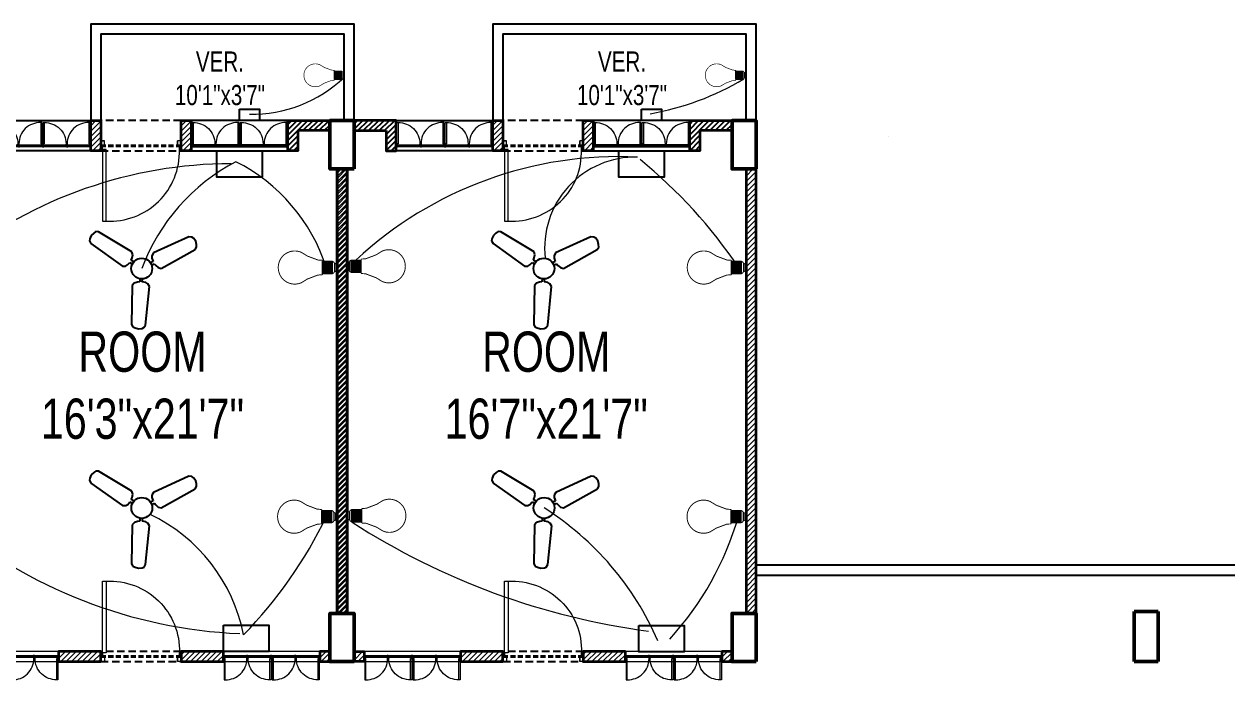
# Model space of a CAD drawing. Header units: inches. Extents: x -20263 to 10253, y -4567 to 3195.
# Drawn here: x -9896 to -9298, y 448 to 775 of the extents above; entities that cross this region are included whole.
import ezdxf

# ---------------------------------------------------------------- set-up
doc = ezdxf.new("R2010")
doc.units = ezdxf.units.IN
doc.header["$MEASUREMENT"] = 0
doc.linetypes.add('DASHED2', pattern=[0.375, 0.25, -0.125])
for name, color, linetype, lineweight in [('a', 2, 'Continuous', 5), ('A-TEXT', 7, 'Continuous', 5), ('ar-DOOR-WOOD', 44, 'Continuous', 0), ('column', 1, 'Continuous', 50), ('light wiring', 1, 'Continuous', 5), ('Main Wall', 250, 'Continuous', 13)]:
    doc.layers.add(name, color=color, linetype=linetype, lineweight=lineweight)
doc.layers.add('hatch brick', color=32, linetype='Continuous', lineweight=0, transparency=0.4)
doc.styles.add('SIMPLE', font='romantic.ttf')
pattern_1 = [(45, (0, 0), (-1.325825214724776, 1.325825214724777), [])]
pattern_2 = [(45, (-1508034.34024693, -132507.4399618958), (-1.325825214724776, 1.325825214724777), [])]

# ---------------------------------------------------------------- blocks, each defined once
blk = doc.blocks.new('DOOR_45')
at = {"layer": 'ar-DOOR-WOOD'}
for p, q in [((-11008.74983954093, 15426.44491901914), (-11008.74983954093, 15424.44491901914)), ((-10968.74983954093, 15426.44491901914), (-11008.74983954093, 15426.44491901914)), ((-11008.74983954093, 15424.44491901914), (-10968.74983954093, 15424.44491901914)), ((-10968.74983954093, 15427.44491901914), (-10963.74983954093, 15427.44491901914)), ((-10968.74983954093, 15427.44491901914), (-10968.74983954093, 15426.44491901914)), ((-10968.74983954093, 15424.44491901914), (-10968.74983954093, 15426.44491901914)), ((-10968.74983954093, 15426.44491901914), (-10966.74983954093, 15426.44491901913)), ((-10966.74983954093, 15426.44491901913), (-10966.74983954093, 15425.44491901914)), ((-10966.74983954094, 15425.44491901914), (-10963.74983954093, 15425.44491901914)), ((-10963.74983954093, 15427.44491901914), (-10963.74983954093, 15425.44491901914)), ((-10968.74983954093, 15382.44491901914), (-10968.74983954093, 15383.44491901914)), ((-10968.74983954093, 15383.44491901914), (-10966.74983954093, 15383.44491901915)), ((-10968.74983954093, 15382.44491901914), (-10963.74983954093, 15382.44491901914)), ((-10966.74983954094, 15384.44491901914), (-10963.74983954093, 15384.44491901914)), ((-10966.74983954093, 15383.44491901915), (-10966.74983954093, 15384.44491901914)), ((-10963.74983954093, 15382.44491901914), (-10963.74983954093, 15384.44491901914))]:
    blk.add_line(p, q, dxfattribs=at)
for points in [[(-10968.74983954093, 15426.44491901914), (-11008.74983954093, 15426.44491901914), (-11008.74983954093, 15424.44491901914), (-10968.74983954093, 15424.44491901914)], [(-10963.74983954093, 15427.44491901914), (-10968.74983954093, 15427.44491901914), (-10968.74983954093, 15426.44491901914), (-10966.74983954093, 15426.44491901913), (-10966.74983954094, 15425.44491901914), (-10963.74983954093, 15425.44491901914)], [(-10968.74983954093, 15383.44491901914), (-10968.74983954093, 15382.44491901914), (-10963.74983954093, 15382.44491901914), (-10963.74983954093, 15384.44491901914), (-10966.74983954094, 15384.44491901914), (-10966.74983954093, 15383.44491901915)]]:
    blk.add_lwpolyline(points, close=True, dxfattribs=at)
blk.add_arc((-10969.88878258354, 15422.34595019709), 38.91770057393096, 176.9083364880638, 271.6770247748565, dxfattribs=at)
blk = doc.blocks.new('DOOR_40')
at = {"layer": 'ar-DOOR-WOOD'}
for p, q in [((-11029.13413019131, 15421.44491901914), (-11064.13413019131, 15421.44491901914)), ((-11064.13413019131, 15421.44491901914), (-11064.13413019131, 15419.44491901914)), ((-11064.13413019131, 15419.44491901914), (-11029.1341301913, 15419.44491901914)), ((-11029.13413019131, 15422.44491901914), (-11024.13413019131, 15422.44491901914)), ((-11029.13413019131, 15422.44491901914), (-11029.13413019131, 15421.44491901914)), ((-11029.1341301913, 15419.44491901914), (-11029.13413019131, 15421.44491901914)), ((-11029.13413019131, 15421.44491901914), (-11027.13413019131, 15421.44491901913)), ((-11027.13413019131, 15421.44491901913), (-11027.13413019131, 15420.44491901914)), ((-11027.13413019131, 15420.44491901914), (-11024.13413019131, 15420.44491901914)), ((-11024.13413019131, 15422.44491901914), (-11024.13413019131, 15420.44491901914)), ((-11029.13413019131, 15383.44491901914), (-11027.13413019131, 15383.44491901915)), ((-11029.13413019131, 15382.44491901914), (-11029.13413019131, 15383.44491901914)), ((-11029.13413019131, 15382.44491901914), (-11024.13413019131, 15382.44491901914)), ((-11027.13413019131, 15383.44491901915), (-11027.13413019131, 15384.44491901914)), ((-11027.13413019131, 15384.44491901914), (-11024.13413019131, 15384.44491901914)), ((-11024.13413019131, 15382.44491901914), (-11024.13413019131, 15384.44491901914))]:
    blk.add_line(p, q, dxfattribs=at)
blk.add_arc((-11029.35043855318, 15418.24850811177), 34.80426127697213, 178.0300457284519, 270.3560953613495, dxfattribs=at)
blk = doc.blocks.new('room 1')
h = blk.add_hatch()
h.set_pattern_fill('ANSI31', color=256, scale=15)
h.set_pattern_definition(pattern_1)
h.paths.add_polyline_path([(1498318.013291729, 133229.0129642707), (1498318.013291729, 133219.012964271), (1498323.013291729, 133219.012964271), (1498323.013291727, 133234.0129642703), (1498302.013291727, 133234.0129642703), (1498302.013291727, 133229.0129642751), (1498302.013291727, 133229.0129642751)])
h = blk.add_hatch()
h.set_pattern_fill('ANSI31', color=256, scale=15)
h.set_pattern_definition(pattern_1)
h.paths.add_polyline_path([(1498474.013291725, 133229.0129642705), (1498474.013291725, 133219.0129642708), (1498469.013291725, 133219.0129642708), (1498469.013291727, 133234.0129642701), (1498490.013291727, 133234.0129642701), (1498490.013291728, 133229.0129642749), (1498490.013291727, 133229.0129642749)])
at = {"layer": 'hatch brick'}
h = blk.add_hatch(dxfattribs=at)
h.set_pattern_fill('ANSI31', color=256, scale=15)
h.set_pattern_definition([(45, (68.99999999953434, 2.000000001164153), (-1.325825214724776, 1.325825214724777), [])])
h.paths.add_polyline_path([(1498376.013291727, 133234.0129642774), (1498376.013291726, 133219.0129642703), (1498376.013291726, 133219.0129642708), (1498371.013291727, 133219.012964271), (1498371.013291728, 133234.0129642775)])
h = blk.add_hatch(dxfattribs=at)
h.set_pattern_fill('ANSI31', color=256, scale=15)
h.set_pattern_definition([(45, (113.999999998603, 2.000000001891749), (-1.325825214724776, 1.325825214724777), [])])
h.paths.add_polyline_path([(1498421.013291724, 133234.0129642774), (1498421.013291725, 133219.012964271), (1498421.013291725, 133219.0129642715), (1498416.013291726, 133219.0129642718), (1498416.013291725, 133234.0129642775)])
h = blk.add_hatch(dxfattribs=at)
h.set_pattern_fill('ANSI31', color=256, scale=15)
h.set_pattern_definition(pattern_1)
h.paths.add_polyline_path([(1498298.513291727, 132989.0129642696), (1498293.513291727, 132989.0129642696), (1498293.513291727, 133210.0129642703), (1498298.513291727, 133210.0129642703)])
h = blk.add_hatch(dxfattribs=at)
h.set_pattern_fill('ANSI31', color=256, scale=15)
h.set_pattern_definition(pattern_1)
h.paths.add_polyline_path([(1498493.513291727, 132989.0129642698), (1498498.513291727, 132989.0129642698), (1498498.513291727, 133210.0129642701), (1498493.513291727, 133210.0129642701)])
h = blk.add_hatch(dxfattribs=at)
h.set_pattern_fill('ANSI31', color=256, scale=15)
h.set_pattern_definition([(45, (-14.49999998044223, 0), (-1.325825214724776, 1.325825214724777), [])])
h.paths.add_polyline_path([(1498302.013291727, 132970.0129642696), (1498307.013291727, 132970.0129642698), (1498307.013291727, 132965.01296427), (1498302.013291727, 132965.0129642696)])
h = blk.add_hatch(dxfattribs=at)
h.set_pattern_fill('ANSI31', color=256, scale=15)
h.set_pattern_definition([(45, (-5.000000000465661, -251.9999999998545), (-1.325825214724776, 1.325825214724777), [])])
h.paths.add_polyline_path([(1498376.013291727, 132970.0129642698), (1498355.013291728, 132970.01296427), (1498355.013291728, 132965.0129642701), (1498376.013291727, 132965.0129642699)])
h = blk.add_hatch(dxfattribs=at)
h.set_pattern_fill('ANSI31', color=256, scale=15)
h.set_pattern_definition([(45, (1.211289544356987, 4.016328603029251e-09), (-1.325825214724776, 1.325825214724777), [])])
h.paths.add_polyline_path([(1498437.013291727, 132970.01296427), (1498416.013291727, 132970.012964274), (1498416.013291727, 132965.0129642736), (1498437.013291727, 132965.01296427)])
h = blk.add_hatch(dxfattribs=at)
h.set_pattern_fill('ANSI31', color=256, scale=15)
h.set_pattern_definition(pattern_1)
h.paths.add_polyline_path([(1498490.013291727, 132970.0129642701), (1498485.013291727, 132970.0129642703), (1498485.013291727, 132965.0129642705), (1498490.013291727, 132965.01296427)])
for points in [[(1498323.013291728, 133234.0129642735), (1498371.013291727, 133234.0129642738), (1498371.013291727, 133219.0129642738), (1498323.013291728, 133219.0129642731)], [(1498469.013291724, 133234.0129642784), (1498421.013291725, 133234.0129642787), (1498421.013291725, 133219.0129642702), (1498469.013291724, 133219.0129642696)]]:
    blk.add_lwpolyline(points, close=True)
at = {"linetype": 'DASHED2', "ltscale": 15}
for points in [[(1498376.013291726, 133219.012964271), (1498416.013291726, 133219.012964271), (1498416.013291726, 133234.0129642765), (1498376.013291726, 133234.0129642765)], [(1498376.013291727, 132965.0129642697), (1498416.013291727, 132965.0129642697), (1498416.013291727, 132970.0129642693), (1498376.013291727, 132970.0129642693)]]:
    blk.add_lwpolyline(points, close=True, dxfattribs=at)
at = {"layer": 'Main Wall', "color": 1, "lineweight": 50}
for points in [[(1498302.013291727, 133210.0129642703), (1498290.013291727, 133210.0129642703), (1498290.013291727, 133234.0129642703), (1498302.013291727, 133234.0129642703), (1498302.013291727, 133210.0129642703)], [(1498502.013291727, 133210.0129642701), (1498490.013291727, 133210.0129642701), (1498490.013291727, 133234.0129642701), (1498502.013291727, 133234.0129642701), (1498502.013291727, 133210.0129642701)], [(1498302.013291727, 132965.0129642696), (1498290.013291727, 132965.0129642696), (1498290.013291727, 132989.0129642696), (1498302.013291727, 132989.0129642696), (1498302.013291727, 132965.0129642696)], [(1498502.013291727, 132965.0129642698), (1498490.013291727, 132965.0129642698), (1498490.013291727, 132989.0129642698), (1498502.013291727, 132989.0129642698), (1498502.013291727, 132965.0129642698)]]:
    blk.add_lwpolyline(points, dxfattribs=at)
at = {"layer": 'Main Wall', "lineweight": 35}
for points in [[(1498318.013291729, 133229.0129642707), (1498318.013291729, 133219.012964271), (1498323.013291729, 133219.012964271), (1498323.013291727, 133234.0129642703), (1498302.013291727, 133234.0129642703), (1498302.013291727, 133229.0129642751), (1498302.013291727, 133229.0129642751), (1498302.013291727, 133229.0129642751), (1498318.013291729, 133229.0129642751)], [(1498474.013291725, 133229.0129642705), (1498474.013291725, 133219.0129642708), (1498469.013291725, 133219.0129642708), (1498469.013291727, 133234.0129642701), (1498490.013291727, 133234.0129642701), (1498490.013291728, 133229.0129642749), (1498490.013291728, 133229.0129642749), (1498490.013291727, 133229.0129642749), (1498474.013291725, 133229.0129642749)], [(1498376.013291727, 132970.0129642698), (1498376.013291727, 132970.0129642698), (1498355.013291728, 132970.01296427), (1498355.013291728, 132965.0129642701), (1498376.013291727, 132965.0129642699), (1498376.013291727, 132970.0129642698)]]:
    blk.add_lwpolyline(points, dxfattribs=at)
for points in [[(1498376.013291727, 133234.0129642774), (1498376.013291726, 133219.0129642703), (1498376.013291726, 133219.0129642703), (1498376.013291726, 133219.0129642708), (1498371.013291727, 133219.012964271), (1498371.013291728, 133234.0129642775)], [(1498421.013291724, 133234.0129642774), (1498421.013291725, 133219.012964271), (1498421.013291725, 133219.012964271), (1498421.013291725, 133219.0129642715), (1498416.013291726, 133219.0129642718), (1498416.013291725, 133234.0129642775)], [(1498298.513291727, 132989.0129642696), (1498293.513291727, 132989.0129642696), (1498293.513291727, 133210.0129642703), (1498298.513291727, 133210.0129642703)], [(1498493.513291727, 132989.0129642698), (1498498.513291727, 132989.0129642698), (1498498.513291727, 133210.0129642701), (1498493.513291727, 133210.0129642701)], [(1498302.013291727, 132970.0129642696), (1498307.013291727, 132970.0129642698), (1498307.013291727, 132965.01296427), (1498302.013291727, 132965.0129642696)], [(1498437.013291727, 132970.01296427), (1498416.013291727, 132970.012964274), (1498416.013291727, 132965.0129642736), (1498437.013291727, 132965.01296427)], [(1498490.013291727, 132970.0129642701), (1498485.013291727, 132970.0129642703), (1498485.013291727, 132965.0129642705), (1498490.013291727, 132965.01296427)]]:
    blk.add_lwpolyline(points, close=True, dxfattribs=at)
at = {"layer": 'Main Wall', "color": 150}
for points in [[(1498371.013291727, 133221.0129642729), (1498323.613291728, 133221.0129642729), (1498323.613291728, 133222.0129642729), (1498371.013291727, 133222.0129642729)], [(1498371.013291727, 133221.0129642729), (1498323.613291728, 133221.0129642729), (1498323.613291728, 133221.5129642729), (1498371.013291727, 133221.5129642729)], [(1498421.013291725, 133221.0129642693), (1498468.413291725, 133221.0129642693), (1498468.413291725, 133222.0129642693), (1498421.013291725, 133222.0129642693)], [(1498421.013291726, 133221.0129642689), (1498468.413291725, 133221.0129642689), (1498468.413291725, 133221.5129642689), (1498421.013291726, 133221.5129642689)], [(1498307.013291727, 132968.0129642701), (1498354.413291727, 132968.0129642701), (1498354.413291727, 132967.0129642701), (1498307.013291727, 132967.0129642701)], [(1498307.013291727, 132968.0129642701), (1498354.413291727, 132968.0129642701), (1498354.413291727, 132967.5129642701), (1498307.013291727, 132967.5129642701)], [(1498437.613291727, 132968.0129642701), (1498484.413291726, 132968.0129642701), (1498484.413291726, 132967.0129642701), (1498437.613291727, 132967.0129642701)], [(1498437.613291727, 132968.0129642701), (1498484.413291726, 132968.0129642701), (1498484.413291726, 132967.5129642701), (1498437.613291727, 132967.5129642701)]]:
    blk.add_lwpolyline(points, close=True, dxfattribs=at)
at = {"layer": 'Main Wall', "color": 150, "linetype": 'DASHED2', "ltscale": 10}
for points in [[(1498376.01329174, 133222.0129642682), (1498416.01329174, 133222.0129642719), (1498416.01329174, 133221.0129642719), (1498376.01329174, 133221.0129642682)], [(1498376.01329174, 133222.0129642682), (1498416.01329174, 133222.0129642682), (1498416.01329174, 133221.5129642682), (1498376.01329174, 133221.5129642682)], [(1498376.013291727, 132968.0129642701), (1498416.013291727, 132968.0129642738), (1498416.013291727, 132967.0129642738), (1498376.013291727, 132967.0129642701)], [(1498376.013291727, 132968.0129642701), (1498416.013291727, 132968.0129642701), (1498416.013291727, 132967.5129642701), (1498376.013291727, 132967.5129642701)]]:
    blk.add_lwpolyline(points, close=True, dxfattribs=at)
at = {"layer": 'Main Wall'}
for points in [[(1498307.013291727, 132965.0129642699), (1498355.013291728, 132965.01296427), (1498355.013291728, 132970.01296427), (1498307.013291727, 132970.01296427)], [(1498437.013291727, 132965.0129642699), (1498485.013291727, 132965.01296427), (1498485.013291727, 132970.01296427), (1498437.013291727, 132970.01296427)]]:
    blk.add_lwpolyline(points, close=True, dxfattribs=at)
at = {"layer": 'Main Wall', "extrusion": (0, 0, -1)}
for name, p, xscale, yscale, zscale, rotation in [('DOOR_40', (-1502949.746767432, 129913.772725216), 0.2999999999999545, 0.2999999999999545, -0.2999999999999545, 270), ('DOOR_40', (-1502973.746767433, 129913.7727252155), 0.2999999999999545, 0.2999999999999545, -0.2999999999999545, 270), ('DOOR_40', (-1493818.27981602, 129913.772725212), -0.2999999999999545, 0.2999999999999545, -0.2999999999999545, 90), ('DOOR_40', (-1493842.279816021, 129913.7727252124), -0.2999999999999545, 0.2999999999999545, -0.2999999999999545, 90), ('DOOR_45', (-1512089.297664188, 142969.5683771961), -0.8888888888889142, 0.8888888888889142, -0.8888888888889142, 270), ('DOOR_45', (-1512089.297664189, 123219.4575513442), 0.8888888888889142, 0.8888888888889142, -0.8888888888889142, 270), ('DOOR_40', (-1493704.279816022, 136275.2532033275), 0.2999999999999545, 0.2999999999999545, -0.2999999999999545, 90), ('DOOR_40', (-1493728.279816023, 136275.253203327), 0.2999999999999545, 0.2999999999999545, -0.2999999999999545, 90), ('DOOR_40', (-1493834.279816021, 136275.2532033275), 0.2999999999999545, 0.2999999999999545, -0.2999999999999545, 90), ('DOOR_40', (-1493858.279816022, 136275.253203327), 0.2999999999999545, 0.2999999999999545, -0.2999999999999545, 90)]:
    blk.add_blockref(name, p, dxfattribs=dict(at, xscale=xscale, yscale=yscale, zscale=zscale, rotation=rotation))
at = {"layer": 'Main Wall'}
for p, xscale, yscale, zscale, rotation in [((1493720.279816022, 129913.7727252155), 0.2999999999999545, 0.2999999999999545, 0.2999999999999545, 270), ((1493744.279816022, 129913.7727252155), 0.2999999999999545, 0.2999999999999545, 0.2999999999999545, 270), ((1503047.746767431, 129913.772725212), -0.2999999999999545, 0.2999999999999545, 0.2999999999999546, 90), ((1503071.746767431, 129913.772725212), -0.2999999999999545, 0.2999999999999545, 0.2999999999999546, 90), ((1502933.746767433, 136275.2532033274), 0.2999999999999546, 0.2999999999999546, 0.2999999999999546, 90), ((1502957.746767433, 136275.2532033274), 0.2999999999999546, 0.2999999999999546, 0.2999999999999546, 90), ((1503063.746767432, 136275.2532033274), 0.2999999999999546, 0.2999999999999546, 0.2999999999999546, 90), ((1503087.746767432, 136275.2532033274), 0.2999999999999546, 0.2999999999999546, 0.2999999999999546, 90)]:
    blk.add_blockref('DOOR_40', p, dxfattribs=dict(at, xscale=xscale, yscale=yscale, zscale=zscale, rotation=rotation))
blk = doc.blocks.new('LED')
for p, q in [((-11.62195811920355, -7.673611111240461), (11.66805439638665, -7.673611111240461)), ((-11.62195811920355, -11.01085861705087), (11.66805439638665, -9.586571831000583)), ((-11.62195811920355, -13.26320565322931), (11.66805439638665, -11.83891886717902)), ((-11.48473039588907, -15.50716061006142), (11.80528211970113, -14.08287382401113)), ((-11.34750267257232, -17.75111556689581), (11.94250984301789, -16.32682878084552)), ((-11.21027494925556, -19.99507052372792), (12.07973756633464, -18.57078373767763)), ((-11.21027494925556, -22.24741755990635), (12.07973756633464, -20.82313077385606)), ((-11.21027494925556, -24.49976459608479), (12.07973756633464, -23.0754778100345)), ((-12.14420837294711, -25.60950013091087), (11.9482995510657, -25.60950013091087))]:
    blk.add_line(p, q)
at = {"lineweight": 9}
blk.add_line((7.753472222211713, -3.138888888934162), (-7.774305555612955, -3.138888888934162), dxfattribs=at)
for points, const_width in [([(5.336805555525643, 0), (5.4412434895562, 0.008409288193433895), (5.716579861091304, 0.0008680555538376211), (6.105848524296107, -0.07177734375318323), (6.552083333335759, -0.2586805555620231), (6.99831814237541, -0.6089952257048026), (7.203633626322699, -0.8607923719728205), (7.387586805580213, -1.171875000013642), (7.543056911920303, -1.54838731555401), (7.662923177115317, -1.996473524322937), (7.740064832933058, -2.522277832051714), (7.767361111145874, -3.131944444467081), (7.740064832933058, -2.522277832051714), (7.662923177115317, -1.996473524322937), (7.543056911920303, -1.54838731555401), (7.387586805580213, -1.171875000013642), (7.203633626322699, -0.8607923719728205), (6.99831814237541, -0.6089952257048026), (6.552083333335759, -0.2586805555620231), (6.105848524296107, -0.07177734375318323), (5.716579861091304, 0.0008680555538376211), (5.4412434895562, 0.008409288193433895), (5.336805555525643, 0), (-5.336805555525643, 0), (-5.393415038788589, 0.0007774021173645451), (-5.548634589667927, -0.0075548877316578), (-5.780550859806226, -0.0409936138453304), (-6.067250500843784, -0.1155355205287378), (-6.386820164420897, -0.2471773520778697), (-6.717346502177861, -0.4519158527978107), (-7.036916165754974, -0.7457477669890977), (-7.323615806792532, -1.144669838949994), (-7.555532076930831, -1.664678812983311), (-7.710751627810168, -2.321771433387312), (-7.767361111073114, -3.131944444467081), (-7.809043141594429, -3.143505520313283), (-7.926989230234085, -3.17983669707246), (-8.110549372609057, -3.243409898573191), (-8.349073564336322, -3.336697048641781), (-8.948414078320184, -3.622300889796861), (-9.63981073712148, -4.056423611164064), (-10.33806350567147, -4.65884060336748), (-10.95797234891279, -5.4493272570312), (-11.21192278758372, -5.921276516480702), (-11.41433723177897, -6.447658962781588), (-11.55456567711326, -7.03094651975789), (-11.62195811920355, -7.673611111240461), (-12.17560580780628, -7.673611111240461), (-12.14354653007831, -25.98758006918843)], 2), ([(-5.336805555525643, 0), (-5.393415038788589, 0.0007774021173645451), (-5.548634589667927, -0.0075548877316578), (-5.780550859806226, -0.0409936138453304), (-6.067250500843784, -0.1155355205287378), (-6.386820164420897, -0.2471773520778697), (-6.717346502177861, -0.4519158527978107), (-7.036916165754974, -0.7457477669890977), (-7.323615806792532, -1.144669838949994), (-7.555532076930831, -1.664678812983311), (-7.710751627810168, -2.321771433387312), (-7.767361111073114, -3.131944444467081)], 1), ([(11.94908567945959, -26.0747160671599), (11.9179912350387, -7.673611111240461), (11.66805439638665, -7.673611111240461), (11.59140342991577, -7.03094651975789), (11.44322432111039, -6.447658962781588), (11.23406903293699, -5.921276516480702), (10.97448952835066, -5.4493272570312), (10.34626572179377, -4.65884060336748), (9.64296860513059, -4.056423611164064), (8.949013882042891, -3.622300889796861), (8.348817256226084, -3.336697048641781), (7.926794431364215, -3.17983669707246), (7.808978101693356, -3.143505520313283), (7.767361111145874, -3.131944444467081)], 2), ([(-0.0979544109395647, -111.1410105734581), (-0.2105905724761215, -111.1424359828675), (-1.027991162002309, -111.132090646488), (-1.840295722140581, -111.1012205378097), (-2.647255402196151, -111.0500745075274), (-3.448621351478778, -110.9789014063313), (-4.244144719295946, -110.8879500849162), (-5.033576654952867, -110.7774693939677), (-5.816668307763848, -110.6477081841854), (-6.593170827029553, -110.4989153062547), (-7.362835362062015, -110.3313396108729), (-8.125413062168718, -110.14522994873), (-8.880655076654875, -109.9408351705165), (-9.628312554834793, -109.718404126927), (-10.36813664600913, -109.4781856686518), (-11.09987849948993, -109.2204286463834), (-11.82328926458695, -108.9453819108166), (-12.53812009060084, -108.6532943126394), (-13.2441221268482, -108.3444147025466), (-13.94104652262968, -108.0189919312284), (-14.62864442725959, -107.6772748493795), (-15.30666699004087, -107.319512307688), (-15.97486536028327, -106.9459531568486), (-16.6329906872943, -106.5568462475539), (-17.28079412038369, -106.1524404304919), (-17.91802680885667, -105.7329845563618), (-18.54443990202299, -105.2987274758493), (-19.15978454919014, -104.8499180396493), (-19.7638118996656, -104.3868050984543), (-20.35627310275913, -103.9096375029544), (-20.93691930777823, -103.41866410384), (-21.50550166402809, -102.9141337518104), (-22.06177132081848, -102.3962952975489), (-22.60547942745688, -101.865397591755), (-23.13637713325079, -101.3216894851166), (-23.65421558751223, -100.7654198283262), (-24.15874593954186, -100.1968374720764), (-24.64971933865627, -99.61619126705955), (-25.12688693415612, -99.02373006396601), (-25.58999987535117, -98.41970271349055), (-26.03880931155118, -97.80435806632113), (-26.47306639206363, -97.17794497315481), (-26.89252226619601, -96.54071228468183), (-27.29692808325581, -95.89290885159244), (-27.6860349925505, -95.23478352458142), (-28.05959414338986, -94.56658515433901), (-28.41735668508136, -93.88856259155773), (-28.75907376693021, -93.20096468693009), (-29.08449653824846, -92.50404029114634), (-29.39337614834358, -91.79803825490126), (-29.68546374651851, -91.08320742888736), (-29.96051048208756, -90.35979666379035), (-30.21826750435594, -89.62805481030955), (-30.45848596263113, -88.88823071913293), (-30.68091700621835, -88.14057324095529), (-30.88531178443191, -87.38533122646913), (-31.07142144657701, -86.62275352636243), (-31.23899714195659, -85.85308899132997), (-31.38779001988723, -85.07658647206426), (-31.51755122967188, -84.29349481925328), (-31.62803192061801, -83.50406288359409), (-31.71898324203539, -82.7085395157792), (-31.7901563432315, -81.90717356649657), (-31.84130237351383, -81.100213886441), (-31.87217248218985, -80.28790932630272), (-31.88251781857161, -79.47050873677654), (-31.85871828562313, -78.2306448727104), (-31.78789768564684, -77.0029075395314), (-31.67092301696812, -75.78816087417408), (-31.50866127789186, -74.58726901357068), (-31.30197946673889, -73.40109609465344), (-31.05174458181864, -72.23050625436144), (-30.75882362145421, -71.07636362962467), (-30.42408358395278, -69.9395323573799), (-30.04839146763061, -68.82087657456168), (-29.63261427080852, -67.72126041810225), (-29.17761899179368, -66.6415480249384), (-22.06212139966055, -55.01784785989457), (-14.60452688132818, -35.28082400272524), (-14.13784212233395, -29.71362986531858), (-14.05258877907045, -27.10895422654175), (-12.14420471544599, -25.61158949023593)], 1.8), ([(-0.0979544109395647, -111.1410105734581), (0.01468175059699206, -111.1424359828675), (0.8320823401231792, -111.132090646488), (1.644386900261452, -111.1012205378097), (2.451346580317022, -111.0500745075274), (3.252712529599648, -110.9789014063313), (4.048235897416816, -110.8879500849162), (4.837667833073738, -110.7774693939677), (5.620759485884719, -110.6477081841854), (6.397262005150424, -110.4989153062547), (7.166926540182885, -110.3313396108729), (7.929504240289589, -110.14522994873), (8.684746254775746, -109.9408351705165), (9.432403732955663, -109.718404126927), (10.17222782413, -109.4781856686518), (10.9039696776108, -109.2204286463834), (11.62738044270782, -108.9453819108166), (12.34221126872171, -108.6532943126394), (13.04821330496907, -108.3444147025466), (13.74513770075055, -108.0189919312284), (14.43273560538046, -107.6772748493795), (15.11075816816174, -107.319512307688), (15.77895653840415, -106.9459531568486), (16.43708186541517, -106.5568462475539), (17.08488529850456, -106.1524404304919), (17.72211798697754, -105.7329845563618), (18.34853108014386, -105.2987274758493), (18.96387572731101, -104.8499180396493), (19.56790307778647, -104.3868050984543), (20.16036428088, -103.9096375029544), (20.7410104858991, -103.41866410384), (21.30959284214896, -102.9141337518104), (21.86586249893935, -102.3962952975489), (22.40957060557776, -101.865397591755), (22.94046831137166, -101.3216894851166), (23.4583067656331, -100.7654198283262), (23.96283711766273, -100.1968374720764), (24.45381051677714, -99.61619126705955), (24.93097811227699, -99.02373006396601), (25.39409105347204, -98.41970271349055), (25.84290048967205, -97.80435806632113), (26.2771575701845, -97.17794497315481), (26.69661344431688, -96.54071228468183), (27.10101926137668, -95.89290885159244), (27.49012617067137, -95.23478352458142), (27.86368532151073, -94.56658515433901), (28.22144786320223, -93.88856259155773), (28.56316494505108, -93.20096468693009), (28.88858771636933, -92.50404029114634), (29.19746732646445, -91.79803825490126), (29.48955492463938, -91.08320742888736), (29.76460166020843, -90.35979666379035), (30.02235868247681, -89.62805481030955), (30.262577140752, -88.88823071913293), (30.48500818433922, -88.14057324095529), (30.68940296255278, -87.38533122646913), (30.87551262469788, -86.62275352636243), (31.04308832007746, -85.85308899132997), (31.1918811980081, -85.07658647206426), (31.32164240779275, -84.29349481925328), (31.43212309873888, -83.50406288359409), (31.52307442015626, -82.7085395157792), (31.59424752135237, -81.90717356649657), (31.6453935516347, -81.100213886441), (31.67626366031072, -80.28790932630272), (31.68660899669248, -79.47050873677654), (31.662809463744, -78.2306448727104), (31.59198886376771, -77.0029075395314), (31.47501419508899, -75.78816087417408), (31.31275245601273, -74.58726901357068), (31.10607064485976, -73.40109609465344), (30.85583575993951, -72.23050625436144), (30.56291479957508, -71.07636362962467), (30.22817476207365, -69.9395323573799), (29.85248264575148, -68.82087657456168), (29.43670544892939, -67.72126041810225), (28.98171016991455, -66.6415480249384), (21.86621257778143, -55.01784785989457), (14.40861805944905, -35.28082400272524), (13.94193330045482, -29.71362986531858), (13.85667995719132, -27.10895422654175), (11.94829589356686, -25.61158949023593)], 1.8)]:
    blk.add_lwpolyline(points, dxfattribs=dict(const_width=const_width))
at = {"color": 7, "lineweight": 20}
blk.add_open_spline([(-9.780145992399412, -25.60950013091087), (-9.780145992399412, -25.60950013091087), (9.36287158572668, -25.60950013091087), (9.36287158572668, -25.60950013091087)], degree=3, dxfattribs=at)
blk = doc.blocks.new('6')
at = {"color": 7}
for p, q in [((3322.001784873501, -2211.388185946385), (3285.09460023728, -2227.812312825814)), ((3358.833602696031, -2210.928262348285), (3322.001784873501, -2211.388185946385)), ((3387.419428975627, -2214.85479146079), (3358.833602696031, -2210.928262348285)), ((3407.455159068413, -2235.569703733314), (3387.419428975627, -2214.85479146079)), ((3268.203017717533, -2243.214947643106), (3260.072671059825, -2275.109986067515)), ((3260.072671059825, -2275.109986067515), (3351.430318501152, -2686.885823574381)), ((3285.09460023728, -2227.812312825814), (3268.203017717533, -2243.214947643106)), ((3532.616130724855, -2638.276677890213), (3407.455159068413, -2235.569703733314)), ((3351.430318501152, -2686.885823574381), (3378.455430684917, -2709.349233924991)), ((3378.455430684917, -2709.349233924991), (3402.984851222791, -2714.364023375789)), ((3402.984851222791, -2714.364023375789), (3440.083071073823, -2709.484276105764)), ((3440.083071073823, -2709.484276105764), (3449.625960268386, -2742.435700149623)), ((3467.620834891059, -2701.371620647957), (3489.15944848799, -2689.795354125205)), ((3476.668623924561, -2735.180602138395), (3467.620834891059, -2701.371620647957)), ((3489.15944848799, -2689.795354125205), (3518.353436325051, -2668.918010973835)), ((3518.353436325051, -2668.918010973835), (3532.616130724855, -2638.276677890213)), ((3634.62709595573, -2869.48065522895), (3601.318881098487, -2861.269327715969)), ((3648.950220734187, -2834.912780823766), (3634.62709595573, -2869.48065522895)), ((3665.557866051167, -2816.177074206758), (3648.950220734187, -2834.912780823766)), ((3698.524306245454, -2804.004345633553), (3665.557866051167, -2816.177074206758)), ((4100.811465826191, -2930.774220984427), (3698.524306245454, -2804.004345633553)), ((3290.860035872392, -2913.430352119145), (3004.68605181326, -3223.176420235655)), ((3324.527555910245, -2910.461541285737), (3290.860035872392, -2913.430352119145)), ((3357.20485932783, -2925.305604853316), (3324.527555910245, -2910.461541285737)), ((3377.999507073619, -2938.170458065111), (3357.20485932783, -2925.305604853316)), ((3402.755049356565, -2913.430352119145), (3377.999507073619, -2938.170458065111)), ((3398.794154702991, -2957.962533421347), (3422.559480365671, -2933.222436875918)), ((3421.569249659151, -2987.650660541954), (3398.794154702991, -2957.962533421347)), ((3429.491024880044, -3011.40115660976), (3421.569249659151, -2987.650660541954)), ((3594.080648335002, -2888.316510469418), (3627.883979767867, -2897.385386028442)), ((3627.883979767867, -2897.385386028442), (3627.140013916724, -2921.826505762989)), ((3627.140013916724, -2921.826505762989), (3630.623329497248, -2957.547912467386)), ((3630.623329497248, -2957.547912467386), (3650.028155135296, -2985.220434732151)), ((3650.028155135296, -2985.220434732151), (4061.363110850871, -3078.18134077254)), ((4124.368206082218, -2953.762826908611), (4100.811465826191, -2930.774220984427)), ((4129.261487812109, -2976.092683855792), (4124.368206082218, -2953.762826908611)), ((4125.03160670989, -3016.267306803025), (4129.261487812109, -2976.092683855792)), ((3112.620184730113, -3331.043257704119), (3423.549696985938, -3046.037295533575)), ((3423.549696985938, -3046.037295533575), (3429.491024880044, -3011.40115660976)), ((4061.363110850871, -3078.18134077254), (4089.32061616455, -3071.187345680779)), ((4089.32061616455, -3071.187345680779), (4107.014003276199, -3048.394558476981)), ((4107.014003276199, -3048.394558476981), (4125.03160670989, -3016.267306803025)), ((3004.68605181326, -3223.176420235655), (2996.764276592367, -3250.885327614493)), ((2996.764276592367, -3250.885327614493), (3007.656715760313, -3277.604643901692)), ((3007.656715760313, -3277.604643901692), (3026.470930149153, -3309.271971992099)), ((3026.470930149153, -3309.271971992099), (3059.148233566739, -3333.022468059904)), ((3059.148233566739, -3333.022468059904), (3080.933097932793, -3339.949690204345)), ((3080.933097932793, -3339.949690204345), (3112.620184730113, -3331.043257704119))]:
    blk.add_line(p, q, dxfattribs=at)
blk.add_circle((3491.168107205376, -2845.64248825202), 113.238972, dxfattribs=at)

msp = doc.modelspace()

# ---------------------------------------------------------------- hatches: boundary and pattern name
h = msp.add_hatch()
h.set_pattern_fill('ANSI31', color=256, scale=15)
h.set_pattern_definition(pattern_2)
h.paths.add_polyline_path([(-9716.326955200591, 721.5730023750021), (-9716.326955200591, 711.5730023752931), (-9711.326955200591, 711.5730023752931), (-9711.326955202687, 726.5730023745656), (-9732.326955202454, 726.5730023745656), (-9732.32695520292, 721.5730023793095), (-9732.326955202454, 721.5730023793095)])
h = msp.add_hatch()
h.set_pattern_fill('ANSI31', color=256, scale=15)
h.set_pattern_definition(pattern_2)
h.paths.add_polyline_path([(-9560.326955204317, 721.5730023747984), (-9560.326955204317, 711.5730023750893), (-9565.326955204317, 711.5730023750893), (-9565.326955202221, 726.5730023743619), (-9544.326955202454, 726.5730023743619), (-9544.326955201988, 721.5730023791058), (-9544.326955202454, 721.5730023791058)])
at = {"layer": 'hatch brick'}
h = msp.add_hatch(dxfattribs=at)
h.set_pattern_fill('ANSI31', color=256, scale=15)
h.set_pattern_definition([(45, (-1507965.34024693, -132505.4399618946), (-1.325825214724776, 1.325825214724777), [])])
h.paths.add_polyline_path([(-9658.326955202221, 726.573002381696), (-9658.326955203385, 711.5730023745073), (-9658.326955203152, 711.5730023750311), (-9663.326955202687, 711.5730023752931), (-9663.326955201523, 726.5730023817251)])
h = msp.add_hatch(dxfattribs=at)
h.set_pattern_fill('ANSI31', color=256, scale=15)
h.set_pattern_definition([(45, (-1507920.340246931, -132505.4399618939), (-1.325825214724776, 1.325825214724777), [])])
h.paths.add_polyline_path([(-9613.326955205015, 726.573002381696), (-9613.326955204317, 711.5730023752349), (-9613.326955204084, 711.5730023757587), (-9618.326955203618, 711.5730023760207), (-9618.326955204317, 726.5730023817251)])
h = msp.add_hatch(dxfattribs=at)
h.set_pattern_fill('ANSI31', color=256, scale=15)
h.set_pattern_definition(pattern_2)
h.paths.add_polyline_path([(-9735.826955202454, 481.573002373867), (-9740.826955202454, 481.573002373867), (-9740.826955202454, 702.5730023745655), (-9735.826955202454, 702.5730023745655)])
h = msp.add_hatch(dxfattribs=at)
h.set_pattern_fill('ANSI31', color=256, scale=15)
h.set_pattern_definition([(45, (-1508030.84024693, -132507.4399618958), (-1.325825214724776, 1.325825214724777), [])])
h.paths.add_polyline_path([(-9537.326955202454, 481.5730023740998), (-9532.326955202454, 481.5730023740998), (-9532.326955202454, 702.5730023743617), (-9537.326955202454, 702.5730023743617)])
h = msp.add_hatch(dxfattribs=at)
h.set_pattern_fill('ANSI31', color=256, scale=15)
h.set_pattern_definition([(45, (-1508048.84024691, -132507.4399618958), (-1.325825214724776, 1.325825214724777), [])])
h.paths.add_polyline_path([(-9732.326955202454, 462.573002373867), (-9727.326955202221, 462.5730023740998), (-9727.326955202221, 457.5730023743035), (-9732.326955202687, 457.5730023738379)])
h = msp.add_hatch(dxfattribs=at)
h.set_pattern_fill('ANSI31', color=256, scale=15)
h.set_pattern_definition([(45, (-1508039.34024693, -132759.4399618956), (-1.325825214724776, 1.325825214724777), [])])
h.paths.add_polyline_path([(-9658.32695520292, 462.5730023740998), (-9679.326955201523, 462.5730023742744), (-9679.326955201523, 457.5730023743326), (-9658.32695520292, 457.573002374158)])
h = msp.add_hatch(dxfattribs=at)
h.set_pattern_fill('ANSI31', color=256, scale=15)
h.set_pattern_definition([(45, (-1508033.128957385, -132507.4399618918), (-1.325825214724776, 1.325825214724777), [])])
h.paths.add_polyline_path([(-9597.326955202687, 462.5730023742162), (-9618.32695520292, 462.5730023782617), (-9618.32695520292, 457.5730023778833), (-9597.326955202687, 457.5730023742162)])
h = msp.add_hatch(dxfattribs=at)
h.set_pattern_fill('ANSI31', color=256, scale=15)
h.set_pattern_definition(pattern_2)
h.paths.add_polyline_path([(-9544.326955202687, 462.5730023743326), (-9549.326955202454, 462.5730023745655), (-9549.326955202454, 457.5730023747401), (-9544.326955202454, 457.5730023743035)])

# ---------------------------------------------------------------- linework, layer by layer
at = {"color": 240, "true_color": 0xed1f24}
for p, q in [((-9568.527655794362, 734.5349747897259), (-9568.527655794362, 734.5349747897259)), ((-9466.382840173428, 718.5034155973559), (-9466.382840173428, 718.5034155973559))]:
    msp.add_line(p, q, dxfattribs=at)
for points in [[(-9732.326955202454, 726.5730023849557), (-9732.326955202454, 774.5730023849557), (-9863.32695520129, 774.5730023849629), (-9863.32695520129, 726.5730023848465)], [(-9532.326955202454, 726.5730023743619), (-9532.326955202454, 774.5730023743619), (-9663.32695520129, 774.5730023743691), (-9663.32695520129, 726.5730023742527)], [(-9737.326955202454, 726.5730023849557), (-9737.326955202454, 769.5730023849557), (-9858.326955201988, 769.5730023849484), (-9858.326955201988, 726.573002384832)], [(-9537.326955202454, 726.5730023743619), (-9537.326955202454, 769.5730023743619), (-9658.326955201988, 769.5730023743546), (-9658.326955201988, 726.5730023742382)]]:
    msp.add_lwpolyline(points)
at = {"color": 116, "true_color": 0x136734}
for points in [[(-9789.326955204699, 732.3184956746519), (-9779.368649467684, 732.3184956746519), (-9779.368649467684, 726.5730023827874), (-9789.326955204699, 726.5730023827874)], [(-9589.326955204666, 732.3184956746665), (-9579.368649467651, 732.3184956746665), (-9579.368649467651, 726.573002382802), (-9589.326955204666, 726.573002382802)], [(-9800.580528935265, 711.5730023741436), (-9778.073381474132, 711.5730023741436), (-9778.073381474132, 698.4895158579367), (-9800.580528935265, 698.4895158579367)], [(-9600.580528935232, 711.5730023741435), (-9578.0733814741, 711.5730023741435), (-9578.0733814741, 698.4895158579366), (-9600.580528935232, 698.4895158579366)], [(-9797.258749582485, 475.6422189963129), (-9774.751602121352, 475.6422189963129), (-9774.751602121352, 462.558732480106), (-9797.258749582485, 462.558732480106)], [(-9590.677715372709, 475.5001630759149), (-9568.170567911577, 475.5001630759149), (-9568.170567911577, 462.416676559708), (-9590.677715372709, 462.416676559708)]]:
    msp.add_lwpolyline(points, close=True, dxfattribs=at)
for points in [[(-9711.326955201755, 726.5730023777961), (-9663.326955202221, 726.573002378029), (-9663.326955202221, 711.5730023780579), (-9711.326955201755, 711.5730023773885)], [(-9565.326955205015, 726.5730023826856), (-9613.326955204317, 726.5730023829184), (-9613.326955204317, 711.5730023744782), (-9565.326955205015, 711.5730023738088)], [(-9532.326955202454, 500.5730023961096), (-9144.326955202687, 500.573002396095), (-9144.326955202687, 505.573002396095), (-9532.326955202454, 505.5730023961096)]]:
    msp.add_lwpolyline(points, close=True)
at = {"linetype": 'DASHED2', "ltscale": 15}
for points in [[(-9658.326955203385, 711.5730023752931), (-9618.326955203851, 711.5730023752931), (-9618.326955203618, 726.5730023807938), (-9658.326955203152, 726.5730023807938)], [(-9658.326955202454, 457.5730023739834), (-9618.32695520292, 457.5730023739834), (-9618.32695520292, 462.5730023735468), (-9658.326955202454, 462.5730023735468)]]:
    msp.add_lwpolyline(points, close=True, dxfattribs=at)
at = {"layer": 'a'}
for centre, radius, start, end in [((-9744.913089594667, 618.2361230253076), 99.32751927560095, 117.7468172561618, 159.5033714920996), ((-9592.375661614838, 663.2774552514247), 45.16616799486899, 88.67001415967205, 186.5039599870282), ((-9716.80017559971, 409.0719324557881), 147.7943732241802, 23.45770115212353, 57.69683484389397), ((-9870.224648327941, 454.482060694257), 84.5422371264179, 11.15556303183036, 64.51215621329617)]:
    msp.add_arc(centre, radius, start, end, dxfattribs=at)
at = {"layer": 'column', "ltscale": 2000}
for p, q in [((-9344.32695520212, 482.5730023734232), (-9332.32695520212, 482.5730023734232)), ((-9344.32695520212, 482.5730023734232), (-9344.32695520212, 457.5730023734232)), ((-9344.32695520212, 482.5730023734232), (-9332.32695520212, 482.5730023734232)), ((-9344.32695520212, 482.5730023734232), (-9344.32695520212, 457.5730023734232)), ((-9332.32695520212, 482.5730023734232), (-9332.32695520212, 457.5730023734232)), ((-9332.32695520212, 482.5730023734232), (-9332.32695520212, 457.5730023734232)), ((-9332.32695520212, 457.5730023734232), (-9344.32695520212, 457.5730023734232)), ((-9332.32695520212, 457.5730023734232), (-9344.32695520212, 457.5730023734232))]:
    msp.add_line(p, q, dxfattribs=at)
at = {"layer": 'light wiring'}
for centre, radius, start, end in [((-9783.207583587311, 796.2287748868695), 66.51323542157326, 269.0177455386633, 313.6140395832609), ((-9609.363702127399, 866.4682410111826), 138.6571289356102, 280.0984360346767, 300.7215747570644), ((-9831.087676704014, 626.5161143767307), 89.07765113376547, 17.74129094468983, 63.36704381725436), ((-9600.677741676824, 516.7213135796222), 191.9380334526873, 87.20768604167301, 132.931529951938), ((-9744.852249115236, 516.4758386596235), 245.6093629061163, 33.92527323195682, 50.9360084504898), ((-9792.76521078813, 482.6660860609966), 222.4946594390968, 90.17669866901628, 128.2945373057382), ((-9778.425838171994, 715.3504904802595), 244.101212399549, 229.932118829679, 267.4629981130655), ((-9952.347886317884, 630.4537684226798), 229.6180121513254, 315.9621944862579, 333.9869949468681), ((-9538.991621505193, 828.0892356035123), 358.4110737450426, 237.1584365086958, 262.4777518713809), ((-9688.041323309231, 572.0790738865063), 152.869667629873, 317.4991212847461, 343.8968180422153)]:
    msp.add_arc(centre, radius, start, end, dxfattribs=at)
at = {"layer": 'Main Wall', "color": 1, "lineweight": 50}
for points in [[(-9732.326955202454, 702.5730023745655), (-9744.326955202454, 702.5730023745655), (-9744.326955202454, 726.5730023745656), (-9732.326955202454, 726.5730023745656), (-9732.326955202454, 702.5730023745655)], [(-9532.326955202454, 702.5730023743617), (-9544.326955202454, 702.5730023743617), (-9544.326955202454, 726.5730023743619), (-9532.326955202454, 726.5730023743619), (-9532.326955202454, 702.5730023743617)], [(-9732.326955202454, 457.573002373867), (-9744.326955202454, 457.573002373867), (-9744.326955202454, 481.573002373867), (-9732.326955202454, 481.573002373867), (-9732.326955202454, 457.573002373867)], [(-9532.326955202454, 457.5730023740998), (-9544.326955202454, 457.5730023740998), (-9544.326955202454, 481.5730023740998), (-9532.326955202454, 481.5730023740998), (-9532.326955202454, 457.5730023740998)]]:
    msp.add_lwpolyline(points, dxfattribs=at)
at = {"layer": 'Main Wall', "lineweight": 35}
for points in [[(-9716.326955200591, 721.5730023750021), (-9716.326955200591, 711.5730023752931), (-9711.326955200591, 711.5730023752931), (-9711.326955202687, 726.5730023745656), (-9732.326955202454, 726.5730023745656), (-9732.32695520292, 721.5730023793095), (-9732.32695520292, 721.5730023793095), (-9732.326955202454, 721.5730023793095), (-9716.326955200591, 721.5730023793095)], [(-9560.326955204317, 721.5730023747984), (-9560.326955204317, 711.5730023750893), (-9565.326955204317, 711.5730023750893), (-9565.326955202221, 726.5730023743619), (-9544.326955202454, 726.5730023743619), (-9544.326955201988, 721.5730023791058), (-9544.326955201988, 721.5730023791058), (-9544.326955202454, 721.5730023791058), (-9560.326955204317, 721.5730023791058)], [(-9658.32695520292, 462.5730023740998), (-9658.32695520292, 462.5730023740998), (-9679.326955201523, 462.5730023742744), (-9679.326955201523, 457.5730023743326), (-9658.32695520292, 457.573002374158), (-9658.32695520292, 462.5730023740998)]]:
    msp.add_lwpolyline(points, dxfattribs=at)
for points in [[(-9658.326955202221, 726.573002381696), (-9658.326955203385, 711.5730023745073), (-9658.326955203385, 711.5730023745073), (-9658.326955203152, 711.5730023750311), (-9663.326955202687, 711.5730023752931), (-9663.326955201523, 726.5730023817251)], [(-9613.326955205015, 726.573002381696), (-9613.326955204317, 711.5730023752349), (-9613.326955204317, 711.5730023752349), (-9613.326955204084, 711.5730023757587), (-9618.326955203618, 711.5730023760207), (-9618.326955204317, 726.5730023817251)], [(-9735.826955202454, 481.573002373867), (-9740.826955202454, 481.573002373867), (-9740.826955202454, 702.5730023745655), (-9735.826955202454, 702.5730023745655)], [(-9537.326955202454, 481.5730023740998), (-9532.326955202454, 481.5730023740998), (-9532.326955202454, 702.5730023743617), (-9537.326955202454, 702.5730023743617)], [(-9732.326955202454, 462.573002373867), (-9727.326955202221, 462.5730023740998), (-9727.326955202221, 457.5730023743035), (-9732.326955202687, 457.5730023738379)], [(-9597.326955202687, 462.5730023742162), (-9618.32695520292, 462.5730023782617), (-9618.32695520292, 457.5730023778833), (-9597.326955202687, 457.5730023742162)], [(-9544.326955202687, 462.5730023743326), (-9549.326955202454, 462.5730023745655), (-9549.326955202454, 457.5730023747401), (-9544.326955202454, 457.5730023743035)]]:
    msp.add_lwpolyline(points, close=True, dxfattribs=at)
at = {"layer": 'Main Wall', "color": 150}
for points in [[(-9663.326955202221, 713.5730023771266), (-9710.726955201662, 713.5730023771266), (-9710.726955201662, 714.5730023771266), (-9663.326955202221, 714.5730023771266)], [(-9663.326955202221, 713.5730023771266), (-9710.726955201662, 713.5730023771266), (-9710.726955201662, 714.0730023771266), (-9663.326955202221, 714.0730023771266)], [(-9613.326955204317, 713.5730023735468), (-9565.926955204875, 713.5730023735468), (-9565.926955204875, 714.5730023735468), (-9613.326955204317, 714.5730023735468)], [(-9613.326955203618, 713.5730023731976), (-9565.926955204177, 713.5730023731976), (-9565.926955204177, 714.0730023731976), (-9613.326955203618, 714.0730023731976)], [(-9727.326955202221, 460.5730023743617), (-9679.92695520278, 460.5730023743617), (-9679.92695520278, 459.5730023743617), (-9727.326955202221, 459.5730023743617)], [(-9727.326955202221, 460.5730023743617), (-9679.92695520278, 460.5730023743617), (-9679.92695520278, 460.0730023743617), (-9727.326955202221, 460.0730023743617)], [(-9596.726955202594, 460.5730023743617), (-9549.926955203711, 460.5730023743617), (-9549.926955203711, 459.5730023743617), (-9596.726955202594, 459.5730023743617)], [(-9596.726955202594, 460.5730023743617), (-9549.926955203711, 460.5730023743617), (-9549.926955203711, 460.0730023743617), (-9596.726955202594, 460.0730023743617)]]:
    msp.add_lwpolyline(points, close=True, dxfattribs=at)
at = {"layer": 'Main Wall', "color": 150, "linetype": 'DASHED2', "ltscale": 10}
for points in [[(-9658.326955189183, 714.5730023724991), (-9618.326955189648, 714.5730023761953), (-9618.326955189648, 713.5730023761953), (-9658.326955189183, 713.5730023724991)], [(-9658.326955189183, 714.5730023724991), (-9618.326955189648, 714.5730023724991), (-9618.326955189648, 714.0730023724991), (-9658.326955189183, 714.0730023724991)], [(-9658.326955202454, 460.5730023743617), (-9618.32695520292, 460.5730023780579), (-9618.32695520292, 459.5730023780579), (-9658.326955202454, 459.5730023743617)], [(-9658.326955202454, 460.5730023743617), (-9618.32695520292, 460.5730023743617), (-9618.32695520292, 460.0730023743617), (-9658.326955202454, 460.0730023743617)]]:
    msp.add_lwpolyline(points, close=True, dxfattribs=at)
at = {"layer": 'Main Wall'}
for points in [[(-9727.326955202221, 457.5730023741289), (-9679.326955201988, 457.5730023743035), (-9679.326955201988, 462.5730023743035), (-9727.326955202221, 462.5730023742744)], [(-9597.326955202687, 457.5730023741289), (-9549.326955202454, 457.5730023743035), (-9549.326955202454, 462.5730023743035), (-9597.326955202687, 462.5730023742744)]]:
    msp.add_lwpolyline(points, close=True, dxfattribs=at)

# ---------------------------------------------------------------- block references
at = {"color": 1}
for p, xscale, yscale, zscale, rotation in [((-9737.360407093214, 749.1242341244566), -0.1793349189005943, 0.1793349189005943, 0.1793349189005943, 269.9999999998945), ((-9537.692905043366, 749.1242341244566), -0.1793349189005943, 0.1793349189005943, 0.1793349189005943, 269.9999999998945), ((-9741.25116113129, 653.54719796913), -0.2590482185936613, 0.2590482185936613, 0.2590482185936613, 270), ((-9735.64075667056, 654.1585494932503), 0.2590482185936613, 0.2590482185936613, 0.2590482185936613, 90), ((-9537.802575382675, 653.54719796913), -0.2590482185936613, 0.2590482185936613, 0.2590482185936613, 270), ((-9537.918357576305, 529.6719477523757), -0.2590482185936613, 0.2590482185936613, 0.2590482185936613, 270)]:
    msp.add_blockref('LED', p, dxfattribs=dict(at, xscale=xscale, yscale=yscale, zscale=zscale, rotation=rotation))
at = {"extrusion": (0, 0, -1), "xscale": -1, "zscale": -1}
msp.add_blockref('room 1', (1508234.34024693, -132507.4399618958), dxfattribs=at)
at = {"color": 40, "true_color": 0xf8d731, "xscale": 0.04578869434389712, "yscale": 0.04578869434389712, "zscale": 0.04578869434389712, "rotation": 41.8550425353075}
for p in [(-10043.96017191236, 643.4029552761264), (-9843.898010875158, 643.4029552761264), (-10043.93500896125, 524.3795889417949), (-9843.826714664938, 524.3795889417949)]:
    msp.add_blockref('6', p, dxfattribs=at)
at = {"color": 30, "true_color": 0xf8991e, "yscale": 0.2590482185936613, "zscale": 0.2590482185936613}
for p, xscale, rotation in [((-9735.352173031999, 530.1158482526153), 0.2590482185936613, 90), ((-9741.577521434108, 529.6719477523757), -0.2590482185936613, 270)]:
    msp.add_blockref('LED', p, dxfattribs=dict(at, xscale=xscale, rotation=rotation))
at = {"layer": 'Main Wall', "extrusion": (0, 0, -1)}
for name, p, xscale, yscale, zscale, rotation in [('DOOR_40', (5084.593479497776, -2593.667236679748), 0.2999999999999545, 0.2999999999999545, -0.2999999999999545, 270), ('DOOR_40', (5060.593479496612, -2593.667236680214), 0.2999999999999545, 0.2999999999999545, -0.2999999999999545, 270), ('DOOR_40', (4986.593479498707, -2593.667236683779), 0.2999999999999545, 0.2999999999999545, -0.2999999999999546, 270), ('DOOR_40', (4962.593479498707, -2593.667236683779), 0.2999999999999545, 0.2999999999999545, -0.2999999999999546, 270), ('DOOR_45', (-4054.95741725904, -9287.982410551564), 0.8888888888889142, 0.8888888888889142, -0.8888888888889142, 270), ('DOOR_40', (14330.06043090783, 3767.813241431732), 0.2999999999999545, 0.2999999999999545, -0.2999999999999545, 90), ('DOOR_40', (14306.06043090667, 3767.813241431266), 0.2999999999999545, 0.2999999999999545, -0.2999999999999545, 90), ('DOOR_40', (14200.06043090876, 3767.813241431732), 0.2999999999999545, 0.2999999999999545, -0.2999999999999545, 90), ('DOOR_40', (14176.0604309076, 3767.813241431266), 0.2999999999999545, 0.2999999999999545, -0.2999999999999545, 90)]:
    msp.add_blockref(name, p, dxfattribs=dict(at, xscale=xscale, yscale=yscale, zscale=zscale, rotation=rotation))
at = {"layer": 'Main Wall'}
for name, p, xscale, yscale, zscale, rotation in [('DOOR_40', (-14314.06043090783, -2593.667236680199), 0.2999999999999545, 0.2999999999999545, 0.2999999999999545, 270), ('DOOR_40', (-14290.06043090783, -2593.667236680199), 0.2999999999999545, 0.2999999999999545, 0.2999999999999545, 270), ('DOOR_40', (-14216.06043090993, -2593.667236683794), 0.2999999999999545, 0.2999999999999545, 0.2999999999999545, 270), ('DOOR_40', (-14192.06043090899, -2593.667236683328), 0.2999999999999545, 0.2999999999999545, 0.2999999999999545, 270), ('DOOR_45', (4054.957417258807, 10462.1284153004), 0.8888888888889142, 0.8888888888889142, 0.8888888888889142, 90), ('DOOR_40', (-5100.593479496612, 3767.813241431702), 0.2999999999999546, 0.2999999999999546, 0.2999999999999546, 90), ('DOOR_40', (-5076.593479496612, 3767.813241431702), 0.2999999999999546, 0.2999999999999546, 0.2999999999999546, 90), ('DOOR_40', (-4970.593479497543, 3767.813241431702), 0.2999999999999546, 0.2999999999999546, 0.2999999999999546, 90), ('DOOR_40', (-4946.593479497543, 3767.813241431702), 0.2999999999999546, 0.2999999999999546, 0.2999999999999546, 90)]:
    msp.add_blockref(name, p, dxfattribs=dict(at, xscale=xscale, yscale=yscale, zscale=zscale, rotation=rotation))

# ---------------------------------------------------------------- texts
at = {"layer": 'A-TEXT', "attachment_point": 9, "style": 'SIMPLE'}
for s, insert, char_height, width in [('\\pxqc;{\\fSwis721 LtCn BT|b0|i0|c0|p34;VER.\\P10\'1"x3\'7"}', (-9762.326962508374, 734.1401825515806), 10, 73.45933152721673), ('\\pxqc;{\\fSwis721 LtCn BT|b0|i0|c0|p34;VER.\\P10\'1"x3\'7"}', (-9562.326962508374, 734.1401825409868), 10, 73.45933152721673), ('\\pxqc;{\\fSwis721 LtCn BT|b0|i0|c0|p34;ROOM\\P16\'3"x21\'7"}', (-9764.123617615547, 568.069858382858), 20, 146.9186630544335), ('\\pxqc;{\\fSwis721 LtCn BT|b0|i0|c0|p34;ROOM\\P16\'7"x21\'7"}', (-9563.289766245693, 568.069858382858), 20, 146.9186630544335)]:
    msp.add_mtext(s, dxfattribs=dict(at, insert=insert, char_height=char_height, width=width))

doc.saveas('drawing.dxf')
